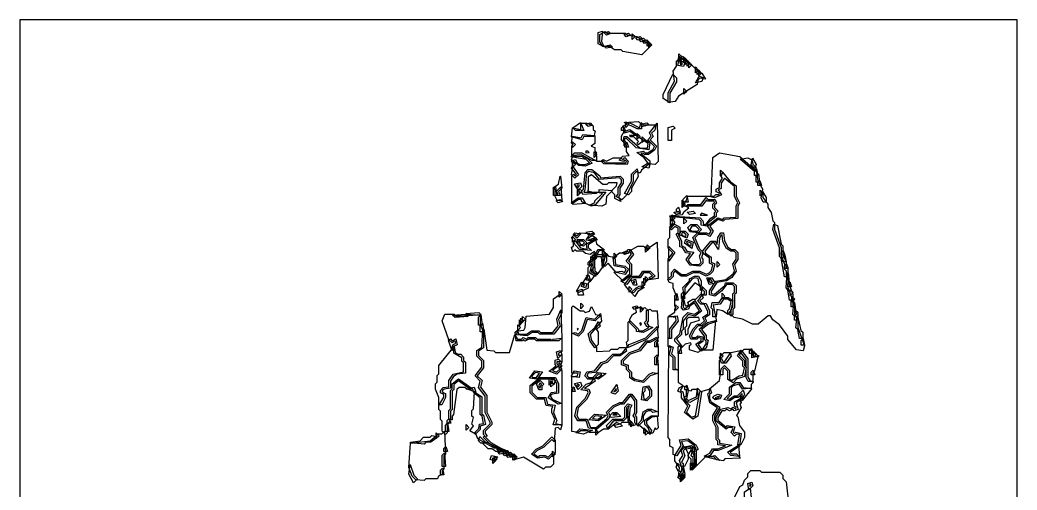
# Model space of a CAD drawing. Header units: millimetres. Extents: x 0 to 296, y 0 to 296.
# Drawn here: x 0 to 295.8, y 156.4 to 295.8 of the extents above; entities that cross this region are included whole.
import ezdxf

# ---------------------------------------------------------------- set-up
doc = ezdxf.new("R2010")
doc.units = ezdxf.units.MM
for name, color, linetype in [('CUT_OUTLINE', 5, 'Continuous'), ('ENG_D', 3, 'Continuous'), ('ENG_K', 2, 'Continuous'), ('ENG_L', 4, 'Continuous')]:
    doc.layers.add(name, color=color, linetype=linetype)

msp = doc.modelspace()

# ---------------------------------------------------------------- linework, layer by layer
at = {"layer": 'CUT_OUTLINE'}
msp.add_lwpolyline([(0, 0), (295.8, 0), (295.8, 295.8), (0, 295.8), (0, 0)], close=True, dxfattribs=at)
at = {"layer": 'ENG_D'}
for points in [[(178.84, 286.45), (178.37, 286.93), (176.42, 286.93), (174.94, 287.92), (172.91, 287.92), (172.06, 289.33), (172.06, 291.51), (173.58, 292.42), (174.13, 291.86), (179.56, 291.86), (180.07, 291.35), (182.99, 290.86), (186.85, 288.55), (186.85, 287.81), (184.47, 285.43), (178.84, 286.45)], [(192.27, 271.36), (192.27, 274.18), (194.23, 277.61), (193.74, 280.58), (194.74, 282.07), (194.74, 283.73), (195.44, 283.73), (195.17, 283.82), (195.6, 285.11), (199.33, 282.44), (201.74, 280.03), (202.27, 280.03), (203.37, 278.2), (201.72, 278.53), (201.13, 277.93), (200.87, 276.67), (195.41, 273.19), (194.39, 271.66), (192.27, 271.36)], [(195.7, 283.64), (195.92, 282.54), (196.56, 282.67), (196.05, 283.52), (195.7, 283.64)], [(167.57, 252.91), (168.92, 253.49), (168, 254.41), (163.42, 255.22), (164.56, 256.36), (166.7, 256.36), (171.14, 253.9), (173.15, 253.9), (173.64, 253.41), (179.77, 253.41), (179.91, 253.83), (179.45, 254.29), (179.03, 253.86), (177.77, 254.28), (178.85, 255.37), (180.75, 255.58), (179.95, 256.78), (179.95, 258.73), (178.94, 259.73), (179.25, 261.29), (180.04, 261.29), (183.98, 257.84), (186.14, 257.84), (186.34, 259.2), (180.9, 262.75), (179.25, 262.2), (178.94, 264.4), (180.94, 265.26), (183.75, 263.86), (184.28, 265.45), (184.98, 264.74), (188.63, 264.74), (188.31, 263.14), (187.4, 262.23), (187.89, 261.24), (186.95, 260.31), (188.87, 258.38), (188.28, 257.18), (186.44, 255.87), (185.27, 255.87), (184.8, 256.34), (184.2, 256.22), (186.85, 254.01), (186.85, 253.29), (184.35, 251.29), (184.04, 250.35), (182.95, 250.89), (181.92, 249.85), (181.92, 247.92), (179.9, 243.89), (178.51, 242.5), (176.84, 243.5), (177.48, 244.14), (177.48, 246.08), (178.47, 247.56), (178.47, 248.37), (177.88, 248.96), (171.94, 248.46), (170.44, 250.48), (168.68, 250.91), (168.11, 250.34), (167.62, 245.45), (167.28, 244.78), (173.82, 244.78), (170.74, 241.13), (169.6, 240.56), (166.68, 241.89), (166.46, 242.56), (165.72, 242.56), (164.14, 241.5), (163.68, 241.96), (163.68, 249.56), (164.17, 250.06), (164.66, 249.56), (165.08, 249.98), (163.64, 251.9), (164.14, 252.91), (163.58, 254.04), (164.79, 254.45), (165.34, 253.34), (166.2, 252.91), (167.57, 252.91)], [(163.96, 263.81), (166.39, 263.32), (166.39, 265.24), (168.17, 265.24), (170.09, 264.41), (170.09, 263.37), (170.6, 262.85), (170.29, 261.29), (167.28, 261.29), (166.77, 260.26), (163.66, 261.11), (163.96, 263.81)], [(163.92, 257.99), (163.92, 259.67), (164.77, 258.83), (163.92, 257.99)], [(170.33, 256.71), (171.18, 255.87), (170.33, 255.03), (170.33, 256.71)], [(218.44, 251.99), (218.03, 250.76), (213.64, 254.56), (215.98, 254.89), (217.14, 254.31), (217.4, 253.03), (218.44, 251.99)], [(218.55, 251.69), (218.95, 249.71), (217.91, 249.71), (217.91, 251.04), (218.55, 251.69)], [(202.26, 240.59), (197.02, 240.59), (196.65, 241.7), (197.72, 242.23), (197.99, 243.55), (205.97, 243.55), (206.47, 244.04), (207.38, 244.04), (207.5, 244.41), (206.57, 244.87), (206.57, 245.67), (207.56, 246.16), (207.56, 247.56), (208.47, 248.94), (208.01, 249.39), (208.45, 250.71), (210.68, 247.92), (212.49, 246.63), (212.49, 243.6), (213.5, 241.57), (212.98, 240.53), (212.98, 236.91), (209.14, 236.65), (208.61, 236.11), (207.11, 236.61), (204.68, 234.62), (205.63, 233.2), (204.69, 231.64), (203.55, 232.21), (201.25, 232.21), (200.21, 231.16), (201.6, 227.91), (202.66, 226.85), (202.17, 225.37), (202.63, 224.91), (202.63, 223.72), (201.73, 222.83), (198.79, 223.1), (197.64, 224.82), (198.97, 226.6), (197.55, 226.8), (196.55, 228.3), (195.72, 228.58), (195.72, 230.18), (194.68, 232.25), (195.23, 232.8), (195.23, 234.04), (194.28, 234.61), (193.26, 233.58), (192.69, 234.15), (193.71, 235.67), (193.21, 236.69), (194.15, 237.64), (201.75, 237.13), (202.61, 236.27), (202.83, 235.16), (203.49, 235.16), (204.92, 237.08), (206.08, 237.77), (206.08, 238.72), (206.47, 239.11), (205.58, 239.99), (205.58, 241.18), (206.04, 241.64), (205.9, 242.07), (204, 242.07), (203.64, 242.43), (202.26, 240.59)], [(207.8, 249.61), (207.8, 251.29), (208.64, 250.45), (207.8, 249.61)], [(219.43, 247.74), (218.4, 247.74), (218.4, 249.56), (219.07, 250.23), (219.43, 247.74)], [(158.26, 243.79), (158.26, 245.62), (158.92, 246.29), (159.28, 243.79), (158.26, 243.79)], [(158.66, 243.66), (159.65, 244.15), (159.19, 245.07), (160.43, 246.32), (160.74, 242.31), (159.34, 242.31), (158.66, 243.66)], [(166, 246.82), (165.32, 246.96), (165.19, 246.57), (165.6, 246.16), (166, 246.82)], [(218.89, 246.75), (218.89, 247.59), (219.5, 248.19), (219.98, 246.75), (218.89, 246.75)], [(220.48, 244.53), (219.63, 243.69), (219.63, 245.37), (220.48, 244.53)], [(221.36, 241.82), (220.47, 241.82), (219.87, 243.02), (220.26, 244.96), (221.36, 243.12), (221.36, 241.82)], [(195.3, 239.14), (195.93, 238.51), (194.67, 238.09), (194.03, 238.72), (195.3, 239.14)], [(197.94, 238.77), (199.75, 239.13), (200.41, 238.46), (198.6, 238.1), (197.94, 238.77)], [(201.04, 233.19), (201.54, 233.69), (200.55, 234.67), (199.31, 234.67), (198.75, 233.72), (199.28, 233.19), (201.04, 233.19)], [(223.64, 235.24), (224.78, 234.86), (225.78, 229.37), (226.29, 228.86), (226.29, 226.34), (227.28, 223.87), (227.28, 222.45), (227.77, 221.96), (227.77, 219.63), (226.82, 219.63), (225.81, 225.18), (225.3, 225.69), (225.3, 228.22), (223.32, 233.67), (223.64, 235.24)], [(166.03, 227.78), (164.71, 229.1), (163.62, 231.27), (164.66, 232.31), (165.16, 231.82), (166.05, 232.71), (170.58, 232.4), (168.66, 231.12), (168.8, 230.69), (170.47, 230.36), (168.61, 229.12), (168.61, 228.36), (169.51, 227.46), (166.03, 227.78)], [(170.65, 231.26), (171.28, 230.62), (170.02, 230.2), (169.38, 230.83), (170.65, 231.26)], [(209.07, 217.07), (209.35, 217.91), (211.6, 217.91), (212.49, 217.03), (212.49, 214.85), (211.99, 214.36), (211.99, 210.41), (211.5, 209.92), (211.5, 208.44), (211.01, 207.95), (210.02, 208.93), (210.02, 209.63), (210.53, 210.14), (210.98, 212.36), (209.95, 212.98), (208.67, 212.98), (207.7, 211.51), (205.63, 211.28), (206.61, 206.4), (204.22, 205.61), (202.23, 204.06), (203.61, 202.21), (203.61, 201.25), (204.13, 200.73), (203.58, 198.52), (202.06, 197.61), (200.55, 199.73), (202.13, 200.79), (202.13, 201.44), (201.23, 201.62), (200.76, 201.15), (199, 201.15), (198.66, 202.15), (199.71, 204.25), (201.04, 205.58), (202.03, 205.58), (203.07, 206.62), (202.55, 207.64), (204.1, 208.67), (204.1, 209.46), (202.97, 211.5), (202.03, 211.5), (201.07, 212.46), (202.47, 214.42), (203.12, 214.64), (203.12, 215.34), (201.66, 216.8), (201.18, 219.18), (200.2, 219.38), (199.33, 218.94), (197.2, 216.34), (197.2, 214.85), (196.71, 214.36), (196.71, 210.62), (197.22, 210.11), (200.22, 212.61), (202.22, 209.46), (200.21, 208.03), (198.28, 208.51), (196.71, 206.49), (196.71, 204), (196.22, 203.51), (196.22, 202.52), (194.82, 201.12), (196.25, 199.21), (195.23, 196.66), (195.23, 192.03), (193.75, 192.03), (193.75, 195.62), (192.74, 196.63), (193.22, 198.55), (192.27, 199.02), (192.27, 201.25), (192.77, 201.74), (192.77, 204.19), (194.72, 206.63), (194.53, 207.58), (192.34, 207.9), (194.24, 209.17), (194.24, 210.12), (194.64, 210.51), (194.24, 210.9), (194.24, 212.59), (194.74, 213.08), (194.74, 213.92), (193.75, 216.38), (193.75, 217.71), (192.58, 217.94), (192.24, 218.96), (193.26, 219.98), (193.26, 220.97), (194.22, 221.93), (196.3, 220.37), (197.64, 220.37), (199.61, 221.36), (201.7, 221.36), (203.61, 220.4), (204.45, 220.82), (205.11, 221.49), (205.54, 223.2), (204.6, 223.67), (204.6, 225.18), (202.63, 226.66), (202.63, 227.36), (204.97, 230.23), (206.21, 230.23), (206.88, 229.23), (207.07, 231.3), (207.91, 232.7), (208.76, 232.7), (209.03, 230.31), (209.96, 228.44), (211.08, 227.77), (212.09, 227.77), (212.98, 226.89), (212.98, 224.74), (212.01, 223.29), (212.51, 221.31), (211.18, 219.45), (209.62, 218.41), (206.72, 217.93), (205.09, 215.37), (205.09, 214.66), (206.01, 214.48), (209.07, 217.07)], [(197.66, 232.14), (197.1, 232.7), (196.39, 232.7), (196.25, 232.27), (196.81, 231.71), (197.52, 231.71), (197.66, 232.14)], [(165.75, 230.23), (165.71, 230.2), (166.28, 229.25), (167.03, 229.25), (167.52, 229.74), (167.03, 230.23), (165.75, 230.23)], [(172.68, 227.77), (174.03, 225.88), (174.03, 224.25), (172.87, 222.31), (172.57, 225.55), (170.45, 225.55), (171.4, 227.77), (172.68, 227.77)], [(179.36, 220.94), (179.88, 221.81), (179.34, 222.36), (176.27, 222.87), (175.99, 225.42), (177.9, 226.78), (179.8, 226.78), (180.29, 227.77), (181.07, 227.77), (181.97, 226.27), (180.52, 224.34), (181.43, 223.43), (181.43, 220.25), (178.94, 218.32), (176.22, 221.04), (178.51, 221.37), (179.36, 220.94)], [(186.46, 227.77), (185.62, 226.93), (185.62, 228.61), (186.46, 227.77)], [(186.11, 229.1), (186.95, 228.26), (186.11, 227.42), (186.11, 229.1)], [(192.52, 228.61), (194.32, 226.81), (192.52, 224.29), (192.52, 228.61)], [(197.84, 230.15), (197.73, 229.81), (198.75, 228.79), (199.17, 228.93), (199.17, 229.58), (197.84, 230.15)], [(169.06, 220.75), (169.57, 222.76), (169.1, 223.23), (169.1, 224.42), (170.3, 225.62), (170.57, 221.47), (171.11, 220.93), (170.72, 219.76), (169.06, 220.75)], [(171.18, 225.3), (170.33, 224.46), (170.33, 226.15), (171.18, 225.3)], [(169.2, 218.65), (168.12, 218.65), (168.12, 219.49), (168.72, 220.09), (169.2, 218.65)], [(183.76, 219.88), (184.75, 221.36), (186.95, 221.36), (188.48, 219.83), (186.92, 218.89), (186, 218.89), (184.55, 216.47), (183.04, 215.97), (181.99, 214.92), (181.03, 215.23), (179.39, 217.42), (181.31, 219.88), (183.76, 219.88)], [(205.44, 218.08), (204.95, 218.89), (204.21, 218.89), (204.17, 218.86), (204.72, 217.94), (205.44, 218.08)], [(227.79, 215.82), (227.27, 216.34), (227.62, 220.87), (227.9, 220.87), (228.26, 216.98), (229.25, 214.51), (229.25, 212.73), (228.3, 212.73), (227.79, 215.82)], [(165.65, 214.21), (165.65, 215.62), (166.82, 216.01), (167.18, 214.21), (165.65, 214.21)], [(168.18, 217.57), (167.78, 216.36), (166.57, 216.77), (166.97, 217.97), (168.18, 217.57)], [(182.37, 218.24), (182.08, 218.34), (181.95, 217.98), (182.26, 217.67), (182.37, 218.24)], [(159.98, 213.62), (159.98, 215.3), (160.82, 214.46), (159.98, 213.62)], [(228.76, 210.76), (228.76, 212.59), (229.42, 213.26), (229.78, 210.76), (228.76, 210.76)], [(186.01, 201.19), (180.26, 198.58), (179.93, 200.24), (180.44, 200.76), (180.44, 206.18), (180.93, 206.67), (183.37, 204.24), (183.58, 203.61), (184.81, 203.61), (186.57, 204.59), (185.93, 204.91), (185.32, 206.13), (185.86, 206.67), (185.86, 209.71), (186.92, 210.06), (187.44, 209.53), (189.06, 209.53), (189.32, 204.5), (186.01, 201.19)], [(182.97, 211.04), (183.61, 210.41), (182.35, 209.99), (181.71, 210.62), (182.97, 211.04)], [(184.98, 210.02), (184.14, 209.18), (184.14, 210.86), (184.98, 210.02)], [(230.73, 208.64), (230.73, 206.82), (229.74, 206.82), (229.74, 207.95), (229.24, 208.45), (229.63, 211.99), (229.81, 211.99), (230.22, 209.15), (230.73, 208.64)], [(142.69, 168.85), (140.69, 168.85), (135.88, 171.64), (135.04, 173.59), (136.09, 174.65), (136.35, 175.97), (137.51, 176.2), (137.08, 178.35), (136.56, 178.86), (136.56, 183.77), (134.61, 185.23), (134.39, 186.36), (133.53, 186.36), (130.15, 188.77), (128.67, 187.71), (128.67, 186.25), (128.18, 185.76), (128.18, 180.34), (127.69, 179.85), (127.69, 177.42), (126.7, 175.45), (126.7, 173.44), (126.21, 172.94), (125.22, 173.93), (125.22, 176.89), (124.73, 177.38), (124.73, 179.85), (124.24, 180.34), (124.24, 181.49), (125.72, 183.96), (125.72, 184.73), (124.73, 185.22), (124.73, 185.97), (125.6, 186.84), (127.2, 187.06), (127.2, 188.9), (128.53, 190.77), (131.63, 191.48), (131.63, 194.14), (131.14, 194.64), (131.14, 195.58), (128.67, 197.06), (128.67, 198.09), (128.15, 198.62), (128.48, 199.62), (129.17, 199.85), (129.17, 200.48), (128.74, 200.62), (128.18, 200.06), (127.23, 201.01), (125.21, 206.58), (126.05, 208.54), (128.78, 208.54), (129.27, 208.05), (132.02, 208.05), (132.52, 208.55), (136.56, 208.28), (136.56, 205.63), (137.55, 203.17), (137.55, 198.55), (136.07, 197.56), (136.07, 196.32), (137.55, 194.84), (137.55, 192.68), (135.66, 190.32), (137.08, 188.9), (136.59, 186.91), (138.53, 184.47), (138.53, 179.51), (140.01, 176.55), (140.01, 175.9), (138.04, 173.93), (138.04, 173.15), (138.64, 172.55), (138.14, 172.06), (139.67, 170.53), (142.69, 168.85)], [(150.29, 202.63), (151.77, 203.61), (153.92, 203.61), (154.41, 203.12), (158.13, 203.12), (159.71, 205.15), (159.23, 207.08), (160.44, 209.9), (160.72, 201.54), (159.84, 200.65), (153.22, 200.65), (152.73, 201.15), (150.92, 201.15), (149.83, 200.6), (149.38, 201.04), (148.99, 200.65), (147.19, 200.65), (146.9, 203.21), (147.48, 203.78), (148.05, 202.63), (150.29, 202.63)], [(149.13, 207.9), (149.98, 207.06), (149.13, 206.22), (149.13, 207.9)], [(166.25, 174.03), (165.74, 173.52), (163.68, 173.82), (163.68, 185.43), (164.12, 186.31), (163.68, 186.75), (163.68, 190.02), (165.44, 190.27), (165.6, 191.04), (163.68, 191.04), (163.68, 202.8), (164.68, 203.14), (165.6, 202.68), (166.67, 203.74), (167.95, 207.59), (170.5, 207.08), (172.23, 208.82), (172.57, 206.49), (169.13, 202.56), (169.57, 200.76), (171.07, 198.76), (171.07, 197.46), (174.91, 197.69), (175.41, 198.19), (177.38, 198.19), (177.87, 198.68), (179.63, 198.68), (179.99, 197.6), (178.05, 196.22), (176.11, 196.22), (174.16, 194.28), (172.7, 193.79), (170.71, 191.3), (168.52, 191.06), (168.17, 190.35), (168.71, 189.81), (170.26, 189.81), (170.63, 188.73), (167.53, 186.51), (168.79, 186.33), (169.12, 185.35), (168.07, 183.25), (165.63, 180.81), (165.17, 178.51), (165.79, 177.48), (168.28, 177.48), (169.27, 175.02), (170.98, 175.02), (174.08, 177.64), (174.5, 178.47), (173.98, 179.5), (175.86, 181.38), (177.92, 182.41), (178.84, 182.41), (180.81, 184.88), (181.55, 184.88), (182.91, 182.98), (182.91, 179.4), (182.47, 178.52), (182.91, 178.08), (182.91, 175.83), (181.85, 175.47), (180.44, 176.89), (180.44, 180.5), (180.83, 181.28), (180.51, 181.39), (179.95, 180.83), (179.95, 177.87), (179.06, 176.99), (176.12, 176.99), (174.15, 174.52), (173.12, 174.52), (171.64, 173.54), (169, 173.54), (168.51, 174.03), (166.25, 174.03)], [(231.26, 201.39), (230.75, 203.98), (230.22, 204.51), (230.62, 208.04), (230.7, 208.05), (231.69, 203.74), (232.21, 203.22), (232.21, 201.39), (231.26, 201.39)], [(189.31, 196.11), (188.82, 195.62), (188.82, 193.85), (189.31, 193.36), (189.31, 191.11), (186.98, 190.33), (184.96, 188.31), (182.32, 188.83), (180.93, 189.67), (180.93, 191.18), (179.95, 192.17), (179.95, 193.08), (178.47, 193.57), (178.47, 194.84), (180.8, 197.17), (183.74, 198.15), (185.75, 200.65), (186.79, 200.65), (188.97, 201.74), (189.35, 200.59), (188.82, 200.06), (188.82, 199.28), (189.31, 198.78), (189.31, 196.11)], [(232.75, 199.42), (231.71, 199.42), (231.71, 200.76), (232.36, 201.4), (232.75, 199.42)], [(216.43, 197.8), (217.03, 198.4), (217.51, 196.96), (216.43, 196.96), (216.43, 197.8)], [(159.8, 195.27), (160.77, 194.29), (160.26, 193.26), (160.77, 192.22), (159.3, 190.75), (157.03, 191.72), (159.11, 193.29), (158.75, 193.65), (158.75, 194.92), (159.8, 195.27)], [(159.58, 195.47), (159.2, 197.37), (160.38, 197.76), (160.76, 196.64), (159.58, 195.47)], [(206.57, 171.46), (206.57, 174.96), (205.58, 176.93), (205.58, 178.54), (206.97, 180.85), (204.62, 182.26), (204.08, 184.96), (204.6, 185.47), (204.6, 186.47), (207.57, 188.95), (208.06, 192.39), (209.03, 193.36), (210.51, 191.88), (210.51, 189.42), (211.05, 188.89), (213.38, 190.29), (214.49, 190.51), (214.93, 192.68), (214.46, 193.16), (214.46, 194.64), (212.91, 196.18), (213.94, 197.88), (215.94, 195.32), (215.94, 189.88), (216.59, 188.78), (217.63, 188.44), (216.92, 187.73), (216.92, 186.63), (214.34, 186.34), (213.36, 187.8), (211.63, 187.37), (211.01, 186.75), (211.01, 184.78), (209.78, 183.55), (210.46, 183.41), (211.92, 184.38), (212.88, 184.38), (214.57, 186.07), (214.97, 184.86), (214.41, 183.73), (212.52, 182.31), (213.03, 180.28), (211.93, 179.91), (211.45, 180.39), (210.51, 179.92), (209.58, 180.39), (209.14, 179.95), (208.19, 179.95), (207.06, 177.91), (207.06, 177.11), (209.51, 175.1), (209.93, 175.53), (212.07, 175.22), (211.54, 173.6), (211.99, 173.15), (212.4, 173.56), (214, 173.24), (213.45, 169.45), (210.65, 167.58), (211.11, 167.13), (212.59, 167.13), (213.79, 165.93), (209.14, 165.66), (208.63, 165.14), (206.7, 165.42), (205.96, 166.15), (203, 166.48), (204.67, 167.32), (205.44, 168.61), (207.02, 168.61), (209.33, 169.5), (207.06, 169.88), (207.06, 170.97), (206.57, 171.46)], [(208.93, 197.2), (210.69, 197.2), (211.04, 196.17), (209.4, 194), (208.12, 194), (207.52, 195.79), (208.93, 197.2)], [(217.17, 197.39), (219.32, 196.1), (217.17, 195.67), (217.17, 197.39)], [(152.72, 191.8), (154.99, 191.47), (153.44, 189.3), (151.16, 189.62), (152.72, 191.8)], [(157.33, 184.35), (157.93, 183.34), (160.72, 182.08), (160.72, 175.76), (158.16, 175.76), (158.73, 177.46), (157.76, 179.4), (157.76, 180.5), (158.12, 181.22), (156.09, 181.45), (155.6, 183.4), (153.22, 183.4), (151.35, 185.27), (151.35, 187.46), (154.22, 189.81), (158.91, 189.81), (159.73, 187.89), (159.73, 185.16), (157.88, 184.89), (157.33, 184.35)], [(169.83, 189.66), (171.48, 191.3), (173.94, 190.95), (171.62, 189.3), (169.83, 189.66)], [(218, 190.55), (216.92, 190.55), (216.92, 191.39), (217.52, 191.99), (218, 190.55)], [(154.76, 187.78), (154.36, 188.18), (153.86, 187.34), (154.27, 186.65), (154.76, 187.78)], [(157.3, 188.4), (157.71, 187.99), (158.11, 188.65), (157.43, 188.78), (157.3, 188.4)], [(165.6, 187), (166, 187.66), (165.32, 187.8), (165.19, 187.41), (165.6, 187)], [(177.5, 185.78), (176.56, 184.84), (175.36, 185.24), (177.12, 187.7), (177.5, 185.78)], [(186.48, 187.37), (187.34, 185.93), (187.34, 184.28), (185.94, 182.88), (184.35, 183.2), (184.9, 187.06), (186.48, 187.37)], [(196.69, 187.36), (197.62, 187.05), (198.2, 185.9), (197.72, 183.48), (198.24, 182.95), (200.67, 184.06), (200.96, 186.65), (202.15, 185.46), (201.13, 178.32), (199.65, 177.43), (197.14, 179.38), (198.14, 181.4), (196.22, 183.81), (196.22, 185.22), (195.18, 185.74), (195.52, 186.78), (196.69, 187.36)], [(206.26, 183.81), (206.61, 183.46), (207.51, 184), (207.41, 184.3), (206.26, 183.81)], [(184.9, 179.61), (186.29, 180.44), (187.39, 180.44), (189.31, 179.62), (189.31, 178.25), (187.44, 177.99), (185.86, 176.86), (185.86, 176.09), (187.37, 174.08), (186.97, 172.87), (183.28, 175.99), (184.4, 177.11), (184.9, 179.61)], [(171.63, 176.98), (168.81, 177.29), (170.49, 178.97), (173.98, 178.65), (171.63, 176.98)], [(176.89, 178.96), (176.11, 178.96), (175.86, 178.71), (177.13, 178.71), (176.89, 178.96)], [(115.87, 170.31), (121.67, 171.06), (124.15, 173.05), (125.12, 173.05), (125.94, 173.86), (126.21, 167.03), (125.72, 166.53), (125.72, 162.59), (125.22, 162.1), (125.22, 161.06), (124.19, 160.55), (123.92, 159.73), (120.4, 159.73), (119.89, 159.23), (117.47, 159.5), (116.39, 160.58), (115.36, 163.15), (115.87, 170.31)], [(155.74, 166.14), (153.51, 165.89), (151.71, 167.09), (153.18, 168.56), (155.15, 169.55), (157.76, 172.16), (158.75, 171.18), (158.75, 167.52), (156.82, 165.6), (155.74, 166.14)], [(196.71, 161.6), (195.4, 160.3), (195.71, 163.12), (194.24, 165.08), (194.24, 166.71), (196.19, 169.63), (195.64, 171.28), (198.26, 171.58), (200.6, 169.75), (201.2, 168.56), (200.65, 168.01), (200.65, 163.92), (199.67, 163.92), (199.67, 166.04), (199.15, 166.56), (199.64, 168.53), (199.07, 169.1), (197.8, 169.1), (196.75, 168.05), (197.22, 166.62), (196.27, 164.71), (196.71, 164.27), (196.71, 161.6)], [(141.39, 168.61), (141.93, 169.15), (144.54, 168.03), (142.4, 167.6), (141.39, 168.61)], [(140.57, 165.12), (139.46, 165.49), (139.85, 166.67), (141.75, 166.29), (140.57, 165.12)], [(144.52, 168.15), (145.15, 167.51), (143.89, 167.09), (143.26, 167.73), (144.52, 168.15)], [(146.14, 167.02), (144.88, 166.6), (144.24, 167.24), (145.5, 167.66), (146.14, 167.02)], [(145.86, 166.11), (145.23, 166.74), (146.49, 167.16), (147.13, 166.53), (145.86, 166.11)], [(146.67, 166.98), (147.51, 166.14), (146.67, 165.3), (146.67, 166.98)], [(199.77, 163.19), (198.93, 162.34), (198.93, 164.03), (199.77, 163.19)], [(199.42, 164.52), (200.26, 163.68), (199.42, 162.84), (199.42, 164.52)], [(196.81, 160.23), (195.97, 159.39), (195.97, 161.07), (196.81, 160.23)], [(196.46, 161.56), (197.3, 160.72), (196.46, 159.88), (196.46, 161.56)], [(214.95, 153.64), (214.95, 155.93), (216.63, 156.94), (216.93, 154.22), (216, 153.29), (214.95, 153.64)], [(215.9, 158.42), (217.08, 158.81), (217.45, 157.7), (216.28, 156.52), (215.9, 158.42)]]:
    msp.add_lwpolyline(points, close=True, dxfattribs=at)
at = {"layer": 'ENG_K'}
for points in [[(173.28, 288.07), (175.1, 288.43), (175.76, 287.76), (173.95, 287.4), (173.28, 288.07)], [(195.19, 282.3), (195.55, 284.12), (197.25, 283.1), (196.87, 281.96), (195.19, 282.3)], [(200.4, 277.21), (201.53, 279.09), (202.69, 278.7), (202.32, 277.6), (200.4, 277.21)], [(196.96, 275.45), (197.8, 274.6), (196.96, 273.76), (196.96, 275.45)], [(167.26, 263.02), (164.81, 263.02), (164.04, 263.79), (166.25, 265.37), (167.26, 263.02)], [(169.8, 264.64), (168.54, 264.22), (167.91, 264.85), (169.17, 265.27), (169.8, 264.64)], [(180.54, 264.74), (179.7, 263.9), (179.7, 265.59), (180.54, 264.74)], [(186.28, 256.36), (187.89, 257.51), (188.28, 258.29), (186.25, 260.31), (187.29, 261.34), (186.81, 262.31), (189.05, 265.2), (189.32, 253.8), (188.42, 252.9), (186.46, 253.18), (185.19, 254.95), (183.04, 256.49), (184.96, 256.88), (185.47, 256.36), (186.28, 256.36)], [(193.26, 263.11), (193.26, 260.06), (192.27, 260.06), (192.27, 263.96), (193.83, 264.27), (194.41, 263.69), (193.26, 263.11)], [(169.78, 253.32), (167.66, 252.41), (165.8, 252.68), (163.63, 254.3), (163.99, 255.38), (166.74, 255.38), (167.23, 254.88), (168.22, 254.88), (169.78, 253.32)], [(207.98, 232), (207.55, 231.15), (207.25, 227.79), (205.94, 229.74), (205.21, 229.74), (203.15, 227.23), (203.33, 226.69), (205.09, 225.43), (205.09, 223.98), (206.12, 223.46), (205.56, 221.23), (204.74, 220.42), (203.61, 219.85), (201.58, 220.87), (199.73, 220.87), (197.75, 219.88), (196.13, 219.88), (194.27, 221.28), (193.75, 220.76), (193.75, 219.78), (192.77, 218.79), (192.27, 219.29), (192.27, 224.89), (193.67, 226.76), (192.27, 228.16), (192.27, 230.83), (192.77, 231.32), (192.77, 233.79), (194.21, 235.23), (195.72, 234.32), (195.72, 232.6), (195.28, 232.16), (196.22, 230.29), (196.22, 228.91), (197.13, 228.45), (197.85, 227.26), (199.87, 226.97), (198.23, 224.79), (198.64, 223.97), (199.28, 223.33), (201.54, 223.33), (202.11, 223.9), (201.62, 225.83), (202.08, 226.73), (201.19, 227.63), (199.62, 231.28), (201.04, 232.7), (203.67, 232.7), (204.5, 232.28), (205.05, 233.19), (204.02, 234.72), (207.01, 237.17), (208.48, 236.68), (208.93, 237.13), (212.49, 237.37), (212.49, 240.65), (212.95, 241.57), (211.99, 243.49), (211.99, 246.39), (209.1, 248.8), (209.03, 248.89), (208.05, 247.41), (208.05, 245.86), (207.18, 245.42), (208.17, 243.93), (206.09, 243.04), (205.08, 243.37), (205.59, 255.02), (207.5, 256.38), (213.58, 255.36), (218.38, 251.07), (218.88, 248.07), (220.41, 245.53), (219.93, 244.58), (220.37, 244.14), (220.37, 243.13), (221.85, 241.16), (221.85, 240.17), (222.82, 238.71), (223.31, 236.27), (223.83, 235.76), (223.83, 233.73), (225.8, 228.31), (225.8, 225.84), (226.78, 223.38), (226.78, 221.96), (227.28, 221.46), (227.28, 219.98), (227.77, 219.49), (227.77, 216.47), (229.25, 212.53), (229.25, 211.11), (229.74, 210.62), (229.74, 208.6), (230.73, 206.63), (230.73, 204.64), (232.71, 199.19), (232.4, 197.67), (230.35, 197.96), (227.77, 201.06), (227.77, 202.05), (225.37, 205.41), (223.39, 206.89), (222.7, 208.05), (221.94, 208.05), (218.98, 205.58), (217.36, 205.58), (214.38, 207.07), (211.87, 207.58), (211.01, 208.44), (211.01, 210.12), (211.5, 210.62), (211.5, 214.56), (211.99, 215.05), (211.99, 216.82), (211.4, 217.42), (209.65, 217.42), (208.22, 215.51), (206.14, 213.95), (204.6, 214.26), (204.6, 215.52), (206.42, 218.38), (209.43, 218.88), (211.55, 220.53), (211.98, 221.39), (211.48, 223.38), (212.49, 224.89), (212.49, 226.68), (211.89, 227.28), (210.94, 227.28), (209.59, 228.09), (208.55, 230.16), (208.33, 232.12), (207.98, 232)], [(164.77, 252.91), (163.92, 252.07), (163.92, 253.75), (164.77, 252.91)], [(181.43, 248.05), (181.43, 250.06), (183.08, 251.71), (183.41, 249.41), (181.43, 245.94), (181.43, 244.92), (180.51, 244), (179.34, 244.39), (181.43, 248.05)], [(184.45, 252.3), (186.39, 253.47), (186.89, 252.98), (186.52, 251.89), (184.45, 252.3)], [(166.78, 243.05), (167.79, 241.36), (164.08, 241.07), (163.54, 241.6), (165.57, 243.05), (166.78, 243.05)], [(197.85, 243.8), (198.24, 241.82), (196.71, 241.82), (196.71, 242.66), (197.85, 243.8)], [(194.74, 239.7), (195.34, 240.3), (195.82, 238.86), (194.74, 238.86), (194.74, 239.7)], [(196.46, 240.73), (196.46, 242.41), (197.3, 241.57), (196.46, 240.73)], [(196.96, 235.31), (196.96, 236.99), (197.8, 236.15), (196.96, 235.31)], [(200.76, 235.16), (202.23, 233.69), (201.24, 232.69), (198.77, 232.96), (198.14, 234.23), (199.07, 235.16), (200.76, 235.16)], [(164.07, 232.21), (164.58, 232.72), (166.4, 232.36), (165.16, 231.12), (164.07, 232.21)], [(168.22, 229.74), (167.21, 228.73), (165.69, 229.04), (165.35, 230.73), (167.23, 230.73), (168.22, 229.74)], [(169.02, 232.3), (170.73, 231.27), (169.68, 230.21), (167.97, 230.55), (169.02, 232.3)], [(180.85, 227.38), (183.33, 228.76), (184.98, 228.76), (185.89, 227.84), (189.06, 229.95), (189.32, 219.17), (187.26, 218.88), (186.68, 219.46), (187.67, 219.95), (186.75, 220.87), (185.01, 220.87), (184.02, 219.39), (181.55, 219.39), (180.01, 217.34), (178.28, 218.37), (180.93, 220.49), (180.93, 223.23), (179.87, 224.29), (181.38, 226.32), (180.85, 227.38)], [(171.46, 226.29), (172.78, 226.29), (173.05, 222.76), (171.1, 220.25), (170.09, 221.26), (170.09, 224.91), (171.46, 226.29)], [(207.66, 223.33), (206.82, 222.49), (206.82, 224.17), (207.66, 223.33)], [(185.97, 218.4), (185.12, 217.56), (185.12, 219.24), (185.97, 218.4)], [(185.62, 219.74), (186.46, 218.89), (185.62, 218.05), (185.62, 219.74)], [(204.43, 217.38), (203.76, 219.39), (205.23, 219.39), (206.22, 217.74), (204.43, 217.38)], [(183.87, 216.94), (185.19, 216.5), (183.33, 215.27), (182.46, 213.81), (181.32, 214.95), (182.76, 216.39), (183.87, 216.94)], [(185.47, 217.42), (184.63, 216.57), (184.63, 218.26), (185.47, 217.42)], [(195.28, 212.73), (194.24, 212.73), (194.24, 214.07), (194.89, 214.71), (195.28, 212.73)], [(195.33, 210.51), (194.49, 209.67), (194.49, 211.36), (195.33, 210.51)], [(132.93, 207.84), (129.07, 207.55), (128.37, 208.25), (132.22, 208.55), (132.93, 207.84)], [(136.16, 209.04), (136.87, 208.34), (133.02, 208.04), (132.31, 208.75), (136.16, 209.04)], [(137.08, 205.34), (136.07, 205.34), (136.07, 207.66), (136.75, 208.34), (137.08, 205.34)], [(195.25, 206.51), (193.26, 204.02), (193.26, 201.39), (192.27, 201.39), (192.27, 207.78), (194.94, 208.07), (195.25, 206.51)], [(158.59, 189.31), (154.4, 189.31), (151.85, 187.23), (151.85, 185.47), (153.43, 183.89), (155.98, 183.89), (156.48, 181.9), (158.81, 181.64), (158.27, 179.47), (159.26, 176.98), (158.86, 176.17), (160.79, 175.68), (160.33, 174.31), (159.65, 175), (158.74, 174.81), (158.46, 170.76), (157.76, 171.46), (155.44, 169.15), (153.47, 168.16), (152.47, 167.16), (153.79, 166.22), (154.21, 166.64), (155.85, 166.64), (156.73, 166.2), (157.76, 167.23), (158.26, 166.74), (158.26, 164.07), (157.37, 163.19), (155.89, 163.19), (155.34, 162.63), (149.34, 166.13), (147.33, 165.62), (146.28, 166.68), (139.37, 170.13), (137.45, 172.06), (137.94, 172.55), (137.55, 172.94), (137.55, 174.13), (139.52, 176.11), (139.52, 176.44), (138.04, 179.4), (138.04, 184.3), (136.05, 186.79), (136.54, 188.75), (135, 190.28), (137.06, 192.85), (137.06, 194.64), (135.58, 196.11), (135.58, 197.83), (137.06, 198.82), (137.37, 204.1), (137.62, 204.11), (138.51, 197.92), (140.62, 197.68), (141.1, 197.2), (145.25, 197.2), (146.86, 202.55), (147.56, 201.15), (148.79, 201.15), (149.33, 201.69), (150.32, 201.2), (150.76, 201.64), (152.93, 201.64), (153.43, 201.15), (157.37, 201.15), (157.76, 200.76), (158.14, 201.14), (160.72, 201.42), (160.72, 197.54), (159.73, 197.05), (159.73, 196.46), (160.72, 196.46), (160.72, 194.49), (159.24, 194.49), (159.24, 193.85), (159.86, 193.23), (158, 191.84), (159.18, 191.33), (160.23, 192.37), (160.72, 191.88), (160.72, 182.23), (159.7, 181.9), (156.69, 183.81), (157.61, 185.35), (159.24, 185.58), (159.24, 187.78), (158.59, 189.31)], [(136.56, 203.37), (136.56, 205.19), (137.23, 205.86), (137.59, 203.37), (136.56, 203.37)], [(170.12, 189.31), (168.51, 189.31), (167.57, 190.25), (168.2, 191.52), (170.45, 191.77), (172.41, 194.21), (173.9, 194.71), (175.9, 196.71), (177.92, 196.71), (178.8, 197.15), (180.78, 199.63), (185.72, 201.6), (189.02, 204.9), (189.33, 201.5), (186.91, 200.16), (185.98, 200.16), (184.04, 197.73), (181.07, 196.74), (178.96, 194.64), (178.96, 193.93), (180.44, 193.44), (180.44, 192.37), (181.43, 191.39), (181.43, 189.95), (182.5, 189.3), (184.8, 188.84), (186.7, 190.75), (187.8, 191.3), (189.31, 191), (189.31, 179.75), (187.75, 179.43), (187.24, 179.95), (186.41, 179.95), (185.54, 179.51), (184.88, 178.4), (184.88, 176.89), (183.4, 175.41), (182.41, 176.39), (182.41, 177.87), (181.87, 178.42), (182.41, 179.51), (182.41, 182.83), (181.3, 184.38), (181.05, 184.38), (179.08, 181.92), (178.03, 181.92), (176.15, 180.98), (174.58, 179.41), (175.05, 178.47), (174.48, 177.33), (171.15, 174.51), (168.67, 174.79), (167.94, 176.99), (165.51, 176.99), (164.65, 178.42), (165.18, 181.05), (167.67, 183.54), (168.59, 185.39), (168.42, 185.89), (166.36, 186.18), (167.98, 187.8), (169.44, 188.29), (170.12, 189.31)], [(202.41, 197.94), (203.61, 199.74), (203.61, 200.55), (203.12, 201.04), (203.12, 202.05), (201.54, 204.15), (203.99, 206.06), (206.35, 206.65), (205.56, 197.94), (202.41, 197.94)], [(128.18, 197.66), (127.16, 200.72), (127.69, 201.25), (128.23, 200.71), (129.35, 201.27), (129.69, 199.53), (128.63, 199), (128.18, 197.66)], [(127.69, 188.75), (127.69, 186.64), (125.83, 186.37), (125.26, 185.8), (125.42, 185.32), (126.21, 185.06), (126.21, 183.83), (125.13, 181.67), (124.24, 181.67), (124.24, 183.84), (123.25, 186.31), (123.25, 187.94), (123.74, 188.43), (123.74, 190.4), (124.24, 190.9), (124.24, 193.35), (128.81, 199), (129.15, 197.32), (129.76, 196.71), (130.75, 196.71), (131.63, 195.83), (131.63, 194.84), (132.13, 194.35), (132.13, 191.07), (129.74, 190.8), (128.6, 190.12), (127.69, 188.75)], [(194.84, 166.59), (193.75, 166.95), (193.75, 168.95), (192.77, 169.44), (192.77, 171.46), (192.27, 171.96), (192.52, 199.27), (193.8, 198.84), (193.29, 196.79), (194.24, 195.83), (194.24, 192.42), (195.23, 191.93), (195.23, 188.46), (196.8, 187.41), (195.84, 185.96), (196.68, 185.54), (197.18, 183.03), (198.74, 181.48), (197.75, 179.5), (199.24, 178.01), (200.44, 178.41), (201.67, 185.57), (204.76, 186.41), (205.13, 185.3), (204.6, 184.78), (204.6, 183.46), (205.03, 182.59), (207.65, 181.02), (206.08, 178.4), (206.08, 177.05), (207.06, 175.08), (207.06, 171.67), (207.56, 171.18), (207.56, 170.3), (211.2, 169.69), (207.11, 168.12), (205.72, 168.12), (204.76, 166.68), (203.25, 166.17), (200.44, 163.36), (200.15, 168.21), (200.59, 168.65), (199.97, 169.67), (198.12, 171.06), (196.3, 170.86), (196.73, 169.56), (194.84, 166.59)], [(188.33, 195.83), (189.01, 196.51), (189.34, 193.51), (188.33, 193.51), (188.33, 195.83)], [(218.95, 195.91), (217.89, 191.65), (217.42, 191.18), (217.42, 188.58), (216.03, 188.58), (215.44, 189.75), (215.44, 195.15), (213.89, 197.23), (214.85, 198.19), (216.58, 198.19), (217.58, 196.19), (218.95, 195.91)], [(159.98, 192.42), (159.98, 194.1), (160.82, 193.26), (159.98, 192.42)], [(151.88, 190.23), (152.02, 189.81), (153.2, 189.81), (154.12, 191.1), (152.92, 191.27), (151.88, 190.23)], [(170.68, 189.81), (171.49, 189.81), (172.65, 190.64), (171.65, 190.78), (170.68, 189.81)], [(163.68, 186.46), (164.28, 187.06), (164.76, 185.62), (163.68, 185.62), (163.68, 186.46)], [(176.15, 185.5), (176.96, 185.99), (176.86, 186.49), (176.15, 185.5)], [(186.85, 185.8), (186.23, 186.82), (185.37, 186.65), (185.37, 185.76), (184.89, 185.28), (185.1, 183.4), (185.76, 183.4), (186.85, 184.49), (186.85, 185.8)], [(170.67, 178.46), (169.88, 177.67), (171.5, 177.49), (172.61, 178.28), (170.67, 178.46)], [(174.92, 178.47), (175.9, 179.45), (177.09, 179.45), (178.27, 178.28), (175.42, 177.96), (174.92, 178.47)], [(132.37, 175.86), (133.21, 175.02), (132.37, 174.18), (132.37, 175.86)], [(185.97, 174.03), (185.12, 173.19), (185.12, 174.87), (185.97, 174.03)], [(185.62, 172.7), (185.62, 174.38), (186.46, 173.54), (185.62, 172.7)], [(158.01, 167.97), (158.85, 167.13), (158.01, 166.29), (158.01, 167.97)], [(116.79, 158.59), (115.35, 161.17), (115.76, 164.01), (116.81, 160.85), (117.93, 159.73), (116.79, 158.59)], [(194.72, 163.17), (195.12, 164.38), (196.22, 163.29), (196.22, 161.95), (195.32, 161.95), (194.72, 163.17)], [(199.42, 164.03), (200.26, 163.19), (199.42, 162.34), (199.42, 164.03)], [(199.91, 162.84), (199.91, 164.52), (200.76, 163.68), (199.91, 162.84)], [(196.81, 159.73), (195.97, 158.89), (195.97, 160.58), (196.81, 159.73)], [(196.46, 161.07), (197.3, 160.23), (196.46, 159.39), (196.46, 161.07)], [(216.58, 157.52), (216.89, 157.83), (216.77, 158.19), (216.47, 158.09), (216.58, 157.52)]]:
    msp.add_lwpolyline(points, close=True, dxfattribs=at)
msp.add_lwpolyline([(212.04, 154.46), (213.53, 157.45), (214.5, 157.94), (214.98, 159.37), (215.94, 160.33), (215.94, 161.32), (216.82, 162.2), (219.49, 162.2), (219.98, 161.71), (225.41, 161.71), (226.29, 160.82), (226.29, 159.84), (227.27, 158.86), (227.76, 154.42)], dxfattribs=at)
at = {"layer": 'ENG_L'}
for points in [[(172.56, 289.44), (173.35, 287.86), (171.57, 288.75), (171.57, 292.04), (172.83, 292.46), (172.56, 289.44)], [(174.59, 292.39), (175.23, 291.75), (173.96, 291.33), (173.33, 291.97), (174.59, 292.39)], [(181.14, 291.26), (179.88, 290.84), (179.24, 291.47), (180.51, 291.9), (181.14, 291.26)], [(181.67, 291.72), (182.51, 290.87), (181.67, 290.03), (181.67, 291.72)], [(182.7, 290.49), (183.96, 290.91), (184.59, 290.27), (183.33, 289.85), (182.7, 290.49)], [(184.94, 290.42), (185.58, 289.78), (184.32, 289.36), (183.68, 290), (184.94, 290.42)], [(186.57, 289.29), (185.3, 288.87), (184.67, 289.5), (185.93, 289.92), (186.57, 289.29)], [(186.95, 288.9), (186.11, 288.06), (186.11, 289.74), (186.95, 288.9)], [(186.6, 287.57), (186.6, 289.25), (187.44, 288.41), (186.6, 287.57)], [(195.48, 285.8), (196.32, 284.96), (195.48, 284.12), (195.48, 285.8)], [(197.41, 284.36), (196.15, 283.94), (195.51, 284.57), (196.78, 284.99), (197.41, 284.36)], [(196.96, 283.13), (196.96, 284.81), (197.8, 283.97), (196.96, 283.13)], [(197.45, 284.32), (198.29, 283.48), (197.45, 282.64), (197.45, 284.32)], [(198.78, 282.99), (197.94, 282.14), (197.94, 283.83), (198.78, 282.99)], [(199.28, 282.49), (198.44, 281.65), (198.44, 283.33), (199.28, 282.49)], [(200.41, 280.17), (200.41, 281.86), (201.25, 281.01), (200.41, 280.17)], [(200.9, 281.36), (201.74, 280.52), (200.9, 279.68), (200.9, 281.36)], [(190.79, 273.67), (193.68, 279.71), (194.74, 278.65), (194.74, 277.5), (192.77, 274.05), (192.77, 271.19), (190.79, 272.5), (190.79, 273.67)], [(201.39, 280.87), (202.23, 280.03), (201.39, 279.19), (201.39, 280.87)], [(178.47, 263.86), (179.07, 264.46), (179.55, 263.02), (178.47, 263.02), (178.47, 263.86)], [(178.47, 260.21), (178.47, 261.36), (179.29, 262.73), (180.97, 263.29), (183.43, 261.54), (180.79, 261.54), (181.04, 261.29), (182.02, 261.29), (183.5, 259.81), (183.01, 259.32), (183.42, 258.91), (185.36, 260.36), (186.87, 259.45), (186.57, 257.32), (182.79, 257.86), (179.88, 260.76), (179.4, 260.61), (179.07, 259.6), (178.47, 260.21)], [(183.49, 265.74), (184.38, 264.85), (184.38, 263.51), (183.09, 263.51), (179.29, 265.42), (183.49, 265.74)], [(184.13, 264.9), (185.94, 265.26), (186.61, 264.59), (184.8, 264.23), (184.13, 264.9)], [(163.96, 261.34), (166.5, 260.83), (166.98, 261.8), (170.58, 261.52), (170.58, 259.19), (169.41, 258.41), (170.58, 258.02), (170.58, 256.96), (171.18, 256.36), (170.68, 255.87), (171.07, 255.48), (171.07, 254.14), (169.78, 254.14), (166.58, 255.86), (163.68, 255.6), (163.68, 258.44), (164.07, 258.83), (163.66, 259.23), (163.96, 261.34)], [(183.15, 262.14), (183.99, 261.29), (183.15, 260.45), (183.15, 262.14)], [(185.47, 260.31), (184.63, 259.47), (184.63, 261.15), (185.47, 260.31)], [(179.21, 258.48), (179.21, 260.16), (180.05, 259.32), (179.21, 258.48)], [(179.45, 258.93), (180.06, 259.53), (180.54, 258.09), (179.45, 258.09), (179.45, 258.93)], [(167.87, 256.86), (167.87, 256.4), (168.82, 256.54), (168.51, 256.86), (167.87, 256.86)], [(178.03, 254.88), (178.91, 254.44), (179.45, 254.99), (180.48, 253.97), (180.12, 252.91), (173.19, 253.16), (172.45, 253.9), (173, 254.44), (174.03, 253.93), (175.95, 254.88), (178.03, 254.88)], [(217.3, 254.82), (218.43, 252.94), (218.02, 251.72), (216.9, 252.83), (217.3, 254.82)], [(165.73, 249.93), (164.66, 248.87), (163.66, 249.87), (164.01, 252.32), (165.73, 249.93)], [(159.79, 244.98), (160.38, 243.79), (158.75, 243.79), (158.75, 245.42), (158.11, 246.05), (159.76, 247.14), (160.22, 249.46), (160.34, 249.46), (160.73, 245.92), (159.79, 244.98)], [(177.01, 246.62), (177.18, 247.49), (174.63, 247.49), (174.13, 247), (172.95, 247), (169.57, 249.9), (168.61, 249.32), (168.61, 245.42), (168.35, 245.16), (171.07, 244.48), (171.07, 244.4), (166.96, 244.02), (166.6, 245.09), (167.14, 245.63), (167.63, 250.56), (168.51, 251.43), (169.68, 251.43), (172.02, 249.61), (172.23, 248.98), (178.07, 249.47), (178.96, 248.58), (178.96, 247.41), (177.98, 245.94), (177.98, 243.94), (177.54, 243.5), (178.28, 242.01), (176.5, 242.9), (176.5, 243.94), (175.41, 245.02), (177.01, 246.62)], [(165.6, 245.37), (164.52, 247.17), (166.31, 247.53), (166.67, 246.44), (165.6, 245.37)], [(166.74, 245.02), (165.9, 244.18), (165.9, 245.87), (166.74, 245.02)], [(171.81, 244.58), (171.81, 245.54), (175.82, 245.23), (174.02, 243.43), (173.77, 241.17), (172.6, 240.58), (168.96, 240.91), (170.58, 241.73), (170.58, 242.17), (172.79, 244.38), (171.81, 244.58)], [(159.03, 242.17), (160.29, 242.59), (160.93, 241.96), (159.67, 241.54), (159.03, 242.17)], [(165.4, 243.69), (165.4, 245.37), (166.25, 244.53), (165.4, 243.69)], [(206.57, 237.51), (204.07, 235.51), (203.78, 234.63), (202.13, 234.96), (202.13, 236.05), (201.53, 236.65), (192.77, 237.5), (192.77, 237.76), (196.55, 238.11), (197.01, 239.03), (198.45, 240.06), (197.53, 240.52), (198.09, 241.08), (202.01, 241.08), (203.59, 243.18), (204.21, 242.56), (206.25, 242.56), (206.61, 241.51), (206.08, 240.98), (206.08, 240.2), (207.16, 239.11), (206.57, 238.51), (206.57, 237.51)], [(196.46, 241.92), (197.3, 241.08), (196.46, 240.24), (196.46, 241.92)], [(193.01, 237.78), (194.31, 235.62), (193.01, 234.32), (193.01, 237.78)], [(193.51, 236.29), (193.51, 237.98), (194.35, 237.14), (193.51, 236.29)], [(202.24, 238.56), (201.83, 237.88), (204.01, 237.88), (202.24, 238.56)], [(164.17, 229.84), (164.69, 230.36), (166.28, 228.24), (168.31, 227.83), (168.09, 229.38), (170.76, 230.86), (171.05, 229.39), (173.39, 227.64), (171.73, 227.3), (171.07, 225.99), (170.48, 227.16), (169.15, 226.27), (167.75, 226.56), (167.03, 227.28), (165.06, 227.28), (164.66, 227.67), (164.06, 227.07), (163.64, 228.33), (164.17, 228.86), (164.17, 229.84)], [(163.92, 229.89), (163.92, 231.57), (164.77, 230.73), (163.92, 229.89)], [(167.86, 232.85), (169.68, 233.21), (170.34, 232.55), (168.53, 232.19), (167.86, 232.85)], [(195.66, 232.07), (196.04, 233.19), (197.3, 233.19), (198.22, 232.27), (197.84, 231.13), (195.66, 232.07)], [(199.7, 229.89), (199.34, 228.09), (197.16, 229.65), (197.55, 230.81), (199.7, 229.89)], [(169.35, 225.65), (170.19, 224.81), (169.35, 223.97), (169.35, 225.65)], [(169.84, 224.46), (169.84, 226.15), (170.68, 225.3), (169.84, 224.46)], [(171.18, 225.8), (170.33, 224.96), (170.33, 226.64), (171.18, 225.8)], [(172.8, 225.94), (172.8, 227.62), (173.64, 226.78), (172.8, 225.94)], [(176.86, 220.89), (174.51, 223.71), (173.54, 222.74), (173.02, 223.26), (173.91, 226.52), (174.64, 225.78), (176.47, 225.52), (176.72, 223.3), (179.57, 222.82), (180.5, 221.89), (179.58, 220.34), (176.86, 220.89)], [(173.29, 225.45), (173.29, 227.13), (174.13, 226.29), (173.29, 225.45)], [(176.25, 226.64), (177.09, 225.8), (176.25, 224.96), (176.25, 226.64)], [(179.39, 226.25), (178.75, 226.89), (180.01, 227.31), (180.65, 226.68), (179.39, 226.25)], [(226.4, 227.49), (226.88, 226.04), (225.8, 226.04), (225.8, 226.89), (226.4, 227.49)], [(226.29, 224.07), (226.29, 225.41), (226.93, 226.05), (227.33, 224.07), (226.29, 224.07)], [(168.61, 222.45), (169.7, 223.54), (170.12, 222.28), (169.59, 221.75), (169.59, 221.02), (170.7, 220.47), (169.08, 218.2), (168.05, 219.92), (168.61, 220.48), (168.61, 222.45)], [(168.61, 223.93), (169.21, 224.53), (169.69, 223.09), (168.61, 223.09), (168.61, 223.93)], [(227.38, 223.54), (227.86, 222.1), (226.78, 222.1), (226.78, 222.94), (227.38, 223.54)], [(166.65, 218.19), (167.25, 216.98), (167.52, 217.07), (167.09, 217.92), (168.07, 219.54), (169.2, 218.4), (168.61, 217.81), (168.61, 216.27), (165.6, 214.9), (165.1, 215.4), (166.65, 218.19)], [(181.33, 218.55), (182.6, 218.97), (182.96, 217.17), (182.01, 217.17), (181.33, 218.55)], [(200.09, 219.88), (201.29, 219.88), (202.13, 218.47), (202.13, 217.31), (201.67, 216.85), (200.21, 217.83), (197.04, 214.13), (196.69, 216.52), (198.68, 218.5), (198.68, 219.03), (200.09, 219.88)], [(180.69, 216.78), (181.53, 215.94), (180.69, 215.1), (180.69, 216.78)], [(201.89, 215.59), (201.89, 217.27), (202.73, 216.43), (201.89, 215.59)], [(202.1, 214.21), (202.45, 216.71), (203.61, 215.55), (203.61, 214.21), (202.1, 214.21)], [(228.37, 218.12), (228.85, 216.68), (227.77, 216.68), (227.77, 217.52), (228.37, 218.12)], [(160.25, 214.53), (160.72, 214.07), (160.72, 208.98), (159.75, 207.03), (160.25, 205.03), (158.38, 202.63), (154.21, 202.63), (153.72, 203.12), (151.92, 203.12), (150.43, 202.13), (147.32, 202.41), (147.72, 203.59), (149.46, 203.84), (149.88, 204.66), (150.14, 208.03), (157.12, 208.53), (158.26, 210.58), (158.26, 213.11), (160.25, 214.53)], [(194.24, 200.55), (194.24, 201.25), (195.74, 202.75), (196.73, 207.68), (198.11, 209.06), (200.11, 208.56), (201.55, 209.59), (200.09, 211.89), (198.55, 210.87), (198.14, 212.1), (199.6, 212.98), (200.55, 212.98), (202.24, 214.67), (202.66, 213.41), (201.74, 212.49), (202.25, 211.97), (203.53, 211.72), (204.6, 209.59), (204.6, 208.41), (203.19, 207.47), (203.67, 206.52), (202.23, 205.09), (201.25, 205.09), (200.12, 203.96), (199.19, 202.11), (199.35, 201.64), (200.55, 201.64), (201.07, 202.15), (202.63, 201.84), (202.63, 200.52), (201.24, 199.6), (202.2, 198.16), (201.21, 197.17), (198.68, 198.01), (198.68, 199.28), (199.14, 199.73), (199.01, 200.11), (197.33, 199.69), (196.22, 198.58), (194.24, 200.55)], [(197.38, 211.05), (198.8, 211.33), (198.38, 210.05), (196.88, 209.75), (196.21, 210.42), (196.6, 213.96), (196.66, 213.96), (197.38, 211.05)], [(196.86, 215.2), (197.26, 213.23), (196.22, 213.23), (196.22, 214.56), (196.86, 215.2)], [(210.09, 213.47), (211.53, 212.61), (210.99, 209.93), (210.1, 208.44), (208.44, 209.55), (206.78, 209.96), (206.54, 207.8), (205.58, 207.8), (205.58, 209.92), (205.07, 210.43), (205.38, 211.99), (207.42, 211.99), (208.41, 213.47), (210.09, 213.47)], [(208.3, 213.12), (208.3, 214.81), (209.14, 213.96), (208.3, 213.12)], [(228.51, 214.11), (228.51, 215.79), (229.35, 214.95), (228.51, 214.11)], [(229.84, 212.98), (229, 212.14), (229, 213.82), (229.84, 212.98)], [(172.31, 208.2), (170.66, 206.55), (168.28, 207.02), (167.1, 203.48), (165.71, 202.09), (163.68, 202.96), (163.68, 210.62), (164.15, 211.09), (166.23, 209.53), (167.23, 209.53), (167.69, 209.07), (168.93, 209.48), (169.59, 210.82), (170.75, 208.51), (172.31, 208.2)], [(166.39, 210.17), (166.39, 211.85), (167.23, 211.01), (166.39, 210.17)], [(186.52, 205.05), (187.71, 204.65), (184.92, 203.11), (182.91, 203.4), (182.91, 204), (180.93, 205.97), (180.93, 207.13), (181.74, 208.47), (182.88, 209.16), (182.6, 210.51), (183.99, 210.51), (184.43, 210.07), (185.42, 210.57), (186.36, 209.63), (186.36, 206.47), (185.93, 206.04), (186.52, 205.05)], [(148.64, 207.41), (149.48, 206.57), (148.64, 205.73), (148.64, 207.41)], [(198.19, 202.77), (198.19, 204.16), (198.99, 206.04), (201.6, 206.75), (201.44, 207.56), (198.29, 207.56), (197.7, 206.96), (197.7, 204.99), (197.21, 204.51), (197.41, 202.3), (198.19, 202.77)], [(230.83, 209.03), (229.99, 208.19), (229.99, 209.88), (230.83, 209.03)], [(148.5, 204.6), (147.66, 203.76), (147.66, 205.44), (148.5, 204.6)], [(148.99, 206.08), (148.15, 205.24), (148.15, 206.92), (148.99, 206.08)], [(165.62, 204.46), (165.26, 204.1), (165.5, 203.87), (165.62, 204.46)], [(170.55, 198.55), (169.12, 200.55), (168.58, 202.7), (170.63, 204.75), (171.57, 203.19), (171.57, 199.57), (170.55, 198.55)], [(171.07, 204), (170.52, 204.56), (171.63, 206.42), (172.09, 205.02), (171.07, 204)], [(184.23, 206.01), (183.93, 205.91), (184.04, 205.34), (184.35, 205.65), (184.23, 206.01)], [(188.97, 200.91), (189.37, 198.93), (188.33, 198.93), (188.33, 200.26), (188.97, 200.91)], [(195.9, 199.45), (196.25, 196.96), (195.23, 196.96), (195.23, 198.78), (195.9, 199.45)], [(214.95, 193.36), (215.46, 192.85), (214.92, 190.11), (212.62, 189.35), (211.54, 188.26), (210.02, 189.17), (210.02, 191.68), (209.03, 192.66), (208.54, 192.17), (208.54, 190.55), (207.56, 190.55), (207.56, 194.84), (208.12, 195.4), (208.69, 194.24), (208.9, 194.24), (210.86, 197.18), (213.79, 197.76), (213.49, 196.3), (214.95, 194.84), (214.95, 193.36)], [(208.64, 196.22), (207.8, 195.38), (207.8, 197.06), (208.64, 196.22)], [(218.01, 197.2), (217.17, 196.36), (217.17, 198.04), (218.01, 197.2)], [(217.66, 197.55), (218.5, 196.71), (217.66, 195.87), (217.66, 197.55)], [(129.65, 186.24), (128.66, 178.85), (128.18, 178.37), (128.18, 177.24), (127.2, 177.24), (127.2, 180.05), (127.69, 180.54), (127.69, 185.97), (128.18, 186.46), (128.18, 187.96), (130.15, 189.37), (133.9, 186.77), (132.55, 186.32), (132.02, 186.85), (130.26, 186.85), (129.65, 186.24)], [(158.82, 189.01), (158.36, 187.63), (157.76, 188.23), (157.02, 187.49), (157.02, 189.37), (158.82, 189.01)], [(164.54, 191.81), (166.19, 191.48), (165.85, 189.78), (163.52, 190.11), (164.54, 191.81)], [(132.4, 186.42), (134.76, 186.89), (135.23, 185.47), (132.4, 186.42)], [(154.8, 186.11), (153.89, 186.11), (153.29, 187.9), (154.31, 188.92), (155.4, 187.84), (154.8, 187.24), (154.8, 186.11)], [(157.52, 186.99), (157.52, 188.68), (158.36, 187.84), (157.52, 186.99)], [(166.31, 188.37), (166.67, 187.28), (165.6, 186.21), (164.52, 188.01), (166.31, 188.37)], [(197.15, 183.94), (197.7, 184.49), (197.7, 186.16), (199.09, 185.88), (199.57, 186.36), (200.87, 186.36), (201.16, 183.76), (198.71, 182.39), (197.77, 182.7), (197.15, 183.94)], [(197.8, 187.55), (198.28, 186.11), (197.2, 186.11), (197.2, 186.95), (197.8, 187.55)], [(210.51, 186.98), (212.41, 188.33), (213.6, 188.33), (214.6, 186.84), (217.15, 186.55), (214.21, 182.95), (214.21, 185.02), (213.08, 183.89), (212.07, 183.89), (210.57, 182.89), (208.78, 183.25), (210.51, 184.98), (210.51, 186.98)], [(134.86, 185.59), (137.06, 184.02), (137.06, 179.06), (137.53, 178.59), (138.08, 175.84), (136.56, 175.33), (136.56, 174.42), (135.12, 172.98), (133.5, 173.95), (134.52, 175.48), (134.07, 175.93), (134.56, 177.9), (134.1, 178.37), (134.1, 180.05), (134.6, 180.55), (134.86, 185.59)], [(207.04, 184.9), (208.11, 184.54), (207.74, 183.43), (206.24, 183.13), (205.48, 183.89), (205.93, 184.34), (207.04, 184.9)], [(212.93, 169.84), (213.44, 172.85), (212.57, 173.02), (211.99, 172.45), (210.95, 173.49), (211.48, 174.54), (211.32, 175.02), (210.12, 175.02), (209.54, 174.44), (206.57, 176.87), (206.57, 178.04), (207.89, 180.41), (210.05, 180.95), (210.96, 180.49), (211.45, 180.99), (212.34, 180.54), (212.45, 180.87), (211.99, 181.32), (211.99, 182.55), (213.61, 183.52), (214, 182.35), (213.53, 181.87), (214, 180.92), (212.55, 178.51), (212.96, 178.1), (213.46, 175.61), (214.95, 173.62), (214.95, 172), (213.87, 169.84), (212.93, 169.84)], [(214.56, 183.4), (213.72, 182.56), (213.72, 184.24), (214.56, 183.4)], [(179.45, 178.08), (179.45, 181.04), (180.37, 181.95), (181.53, 181.57), (180.93, 180.37), (180.67, 176.5), (178.57, 176.5), (178.02, 175.95), (177.02, 176.45), (174.4, 174.36), (174, 175.58), (175.9, 177.48), (178.86, 177.48), (179.45, 178.08)], [(126.7, 176.25), (126.7, 177.09), (127.3, 177.69), (127.78, 176.25), (126.7, 176.25)], [(187.75, 173.29), (186.92, 173.29), (186.39, 174.88), (185.37, 175.9), (185.37, 177.12), (187.26, 178.47), (189.05, 178.47), (189.32, 174.92), (188.82, 174.42), (188.41, 174.83), (187.75, 173.29)], [(126.21, 173.78), (126.21, 175.61), (126.88, 176.28), (127.23, 173.78), (126.21, 173.78)], [(167.16, 173.04), (164.88, 173.36), (166.05, 174.53), (169.85, 174.19), (167.16, 173.04)], [(178.72, 175.36), (176.91, 175), (176.24, 175.66), (178.06, 176.02), (178.72, 175.36)], [(181.53, 176.5), (180.69, 175.65), (180.69, 177.34), (181.53, 176.5)], [(181.18, 176.84), (182.02, 176), (181.18, 175.16), (181.18, 176.84)], [(120.4, 170.58), (119.89, 170.08), (115.86, 170.44), (115.85, 170.65), (118.7, 171.06), (119.7, 172.06), (121.67, 172.06), (122.18, 172.57), (124.1, 172.19), (121.85, 170.58), (120.4, 170.58)], [(123.5, 171.71), (123.5, 173.39), (124.34, 172.55), (123.5, 171.71)], [(136.46, 172.27), (138.39, 170.33), (136.71, 170.33), (136.03, 171.01), (136.46, 172.27)], [(170.83, 172.7), (170.83, 174.38), (171.67, 173.54), (170.83, 172.7)], [(125.72, 167.87), (125.72, 168.71), (126.32, 169.31), (126.8, 167.87), (125.72, 167.87)], [(143.12, 167.87), (141.18, 167.87), (139.95, 168.61), (138.93, 168.61), (137.34, 170.2), (138.56, 170.6), (143.12, 167.87)], [(196.18, 168.18), (197.29, 169.29), (198.19, 167.18), (198.19, 165.59), (197.11, 163.43), (196.29, 163.43), (195.7, 165.19), (196.68, 166.67), (196.18, 168.18)], [(199.26, 169.61), (199.94, 168.93), (197.61, 168.59), (196.93, 169.28), (199.26, 169.61)], [(199.78, 169.31), (200.26, 167.87), (199.17, 167.87), (199.17, 168.71), (199.78, 169.31)], [(213.5, 166.36), (210.89, 166.65), (209.88, 167.67), (213.19, 169.77), (213.5, 166.36)], [(126.23, 163.43), (125.22, 163.43), (125.22, 166.74), (125.92, 167.44), (126.23, 163.43)], [(140.26, 164.32), (140.26, 166), (141.1, 165.16), (140.26, 164.32)], [(141.6, 165.65), (140.75, 164.81), (140.75, 166.49), (141.6, 165.65)], [(143.55, 168.14), (144.21, 167.47), (142.4, 167.11), (141.73, 167.77), (143.55, 168.14)], [(145.15, 167.02), (143.89, 166.6), (143.26, 167.24), (144.52, 167.66), (145.15, 167.02)], [(144.24, 166.74), (145.5, 167.16), (146.14, 166.53), (144.88, 166.11), (144.24, 166.74)], [(146.18, 165.3), (146.18, 166.98), (147.02, 166.14), (146.18, 165.3)], [(199.21, 168.41), (200.16, 166.19), (200.16, 163.92), (199.17, 163.92), (199.17, 165.55), (198.12, 166.6), (199.21, 168.41)], [(203.72, 166.17), (206.16, 166.66), (207.62, 165.2), (203.72, 166.17)], [(124.73, 160.97), (124.73, 162.3), (125.38, 162.95), (125.77, 160.97), (124.73, 160.97)], [(195.17, 160.18), (196.82, 163.15), (197.22, 161.13), (195.72, 159.63), (195.17, 160.18)], [(199.77, 163.68), (198.93, 162.84), (198.93, 164.52), (199.77, 163.68)]]:
    msp.add_lwpolyline(points, close=True, dxfattribs=at)

doc.saveas('drawing.dxf')
